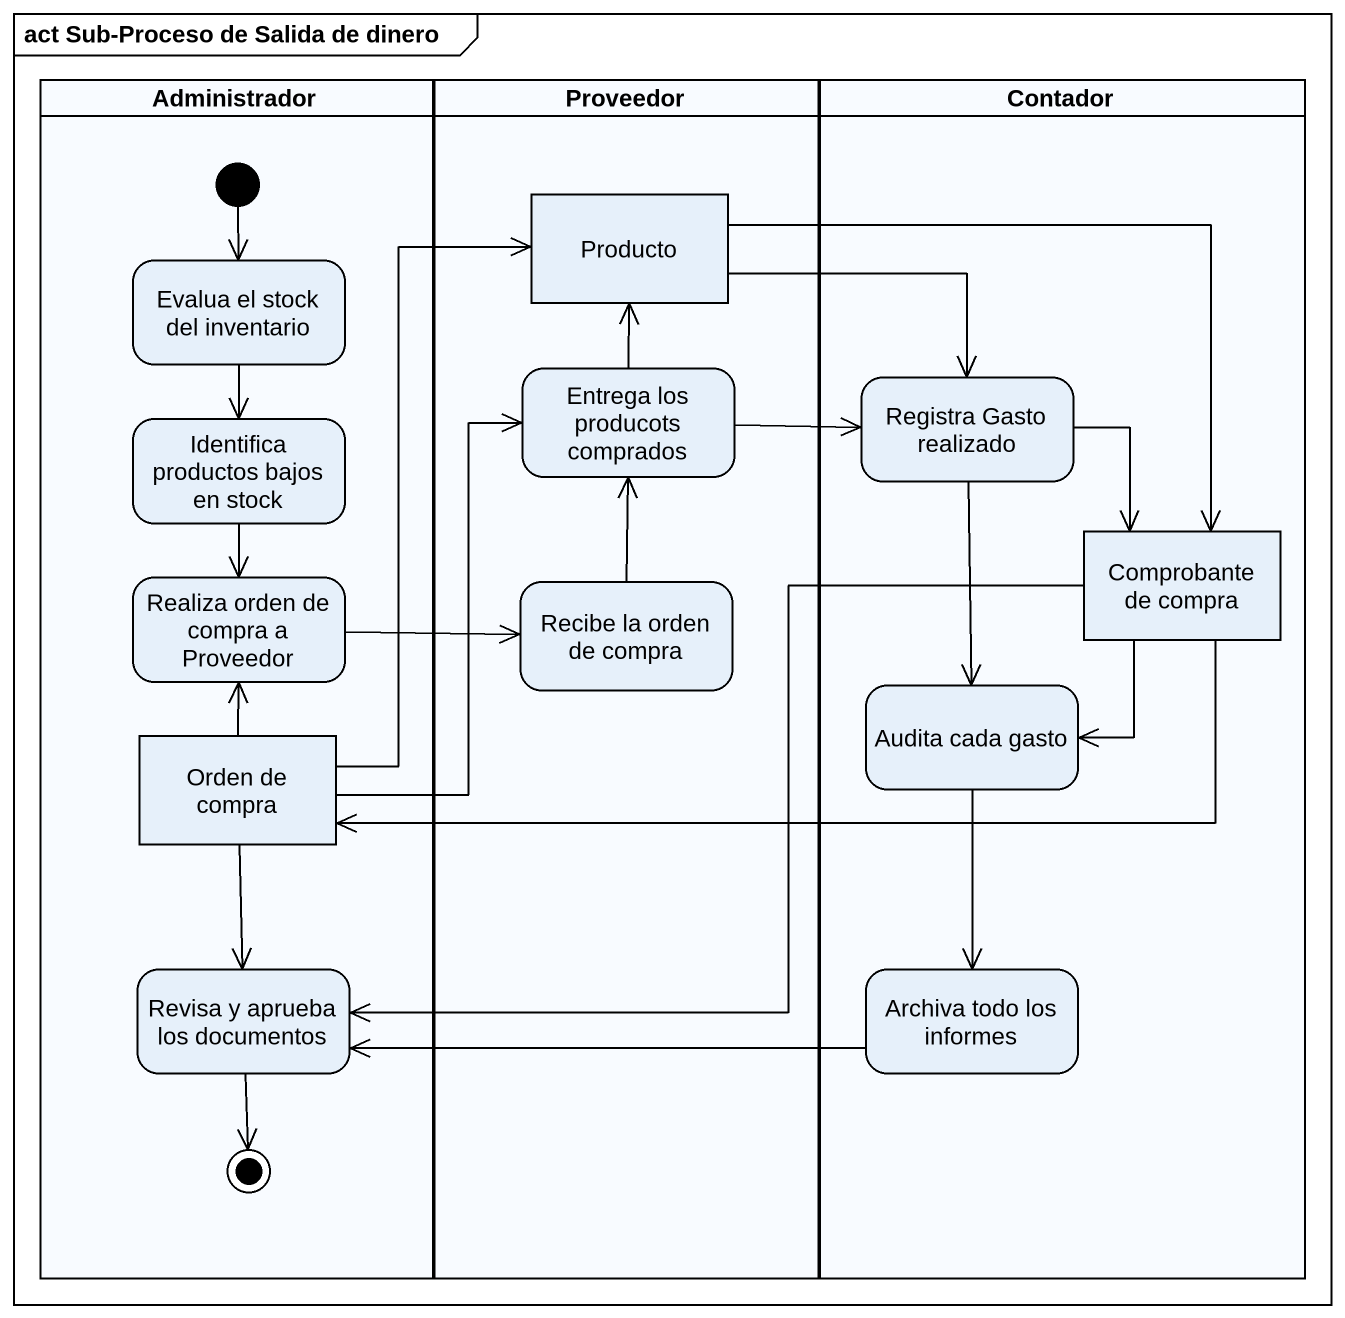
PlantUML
@startuml
mainframe act Sub-Proceso de Salida de dinero
hide empty description
state Administrador <<partition>> {
  state "Evalua el stock del inventario" as Evalua_el_stock_del
  state "Identifica productos bajos en stock" as Identifica_productos_bajos
  state "Realiza orden de compra a Proveedor" as Realiza_orden_de_compra_a
  state "Orden de compra" as Orden_de_compra <<object>>
  state "Revisa y aprueba los documentos" as Revisa_y_aprueba_los
  [*] --> Evalua_el_stock_del
  Revisa_y_aprueba_los --> [*]
}
state Proveedor <<partition>> {
  state Producto <<object>>
  state "Entrega los producots comprados" as Entrega_los_producots
  state "Recibe la orden de compra" as Recibe_la_orden_de_compra
}
state Contador <<partition>> {
  state "Registra Gasto realizado" as Registra_Gasto_realizado
  state "Comprobante de compra" as Comprobante_de_compra <<object>>
  state "Audita cada gasto" as Audita_cada_gasto
  state "Archiva todo los informes" as Archiva_todo_los_informes
}
Producto -right-> Registra_Gasto_realizado
Producto --> Comprobante_de_compra
Evalua_el_stock_del --> Identifica_productos_bajos
Identifica_productos_bajos --> Realiza_orden_de_compra_a
Entrega_los_producots -up-> Producto
Entrega_los_producots -right-> Registra_Gasto_realizado
Registra_Gasto_realizado --> Comprobante_de_compra
Registra_Gasto_realizado --> Audita_cada_gasto
Comprobante_de_compra --> Audita_cada_gasto
Comprobante_de_compra -left-> Orden_de_compra
Comprobante_de_compra -left-> Revisa_y_aprueba_los
Realiza_orden_de_compra_a -right-> Recibe_la_orden_de_compra
Recibe_la_orden_de_compra -up-> Entrega_los_producots
Audita_cada_gasto --> Archiva_todo_los_informes
Orden_de_compra -up-> Producto
Orden_de_compra -up-> Entrega_los_producots
Orden_de_compra -up-> Realiza_orden_de_compra_a
Orden_de_compra --> Revisa_y_aprueba_los
Archiva_todo_los_informes -left-> Revisa_y_aprueba_los
@enduml
